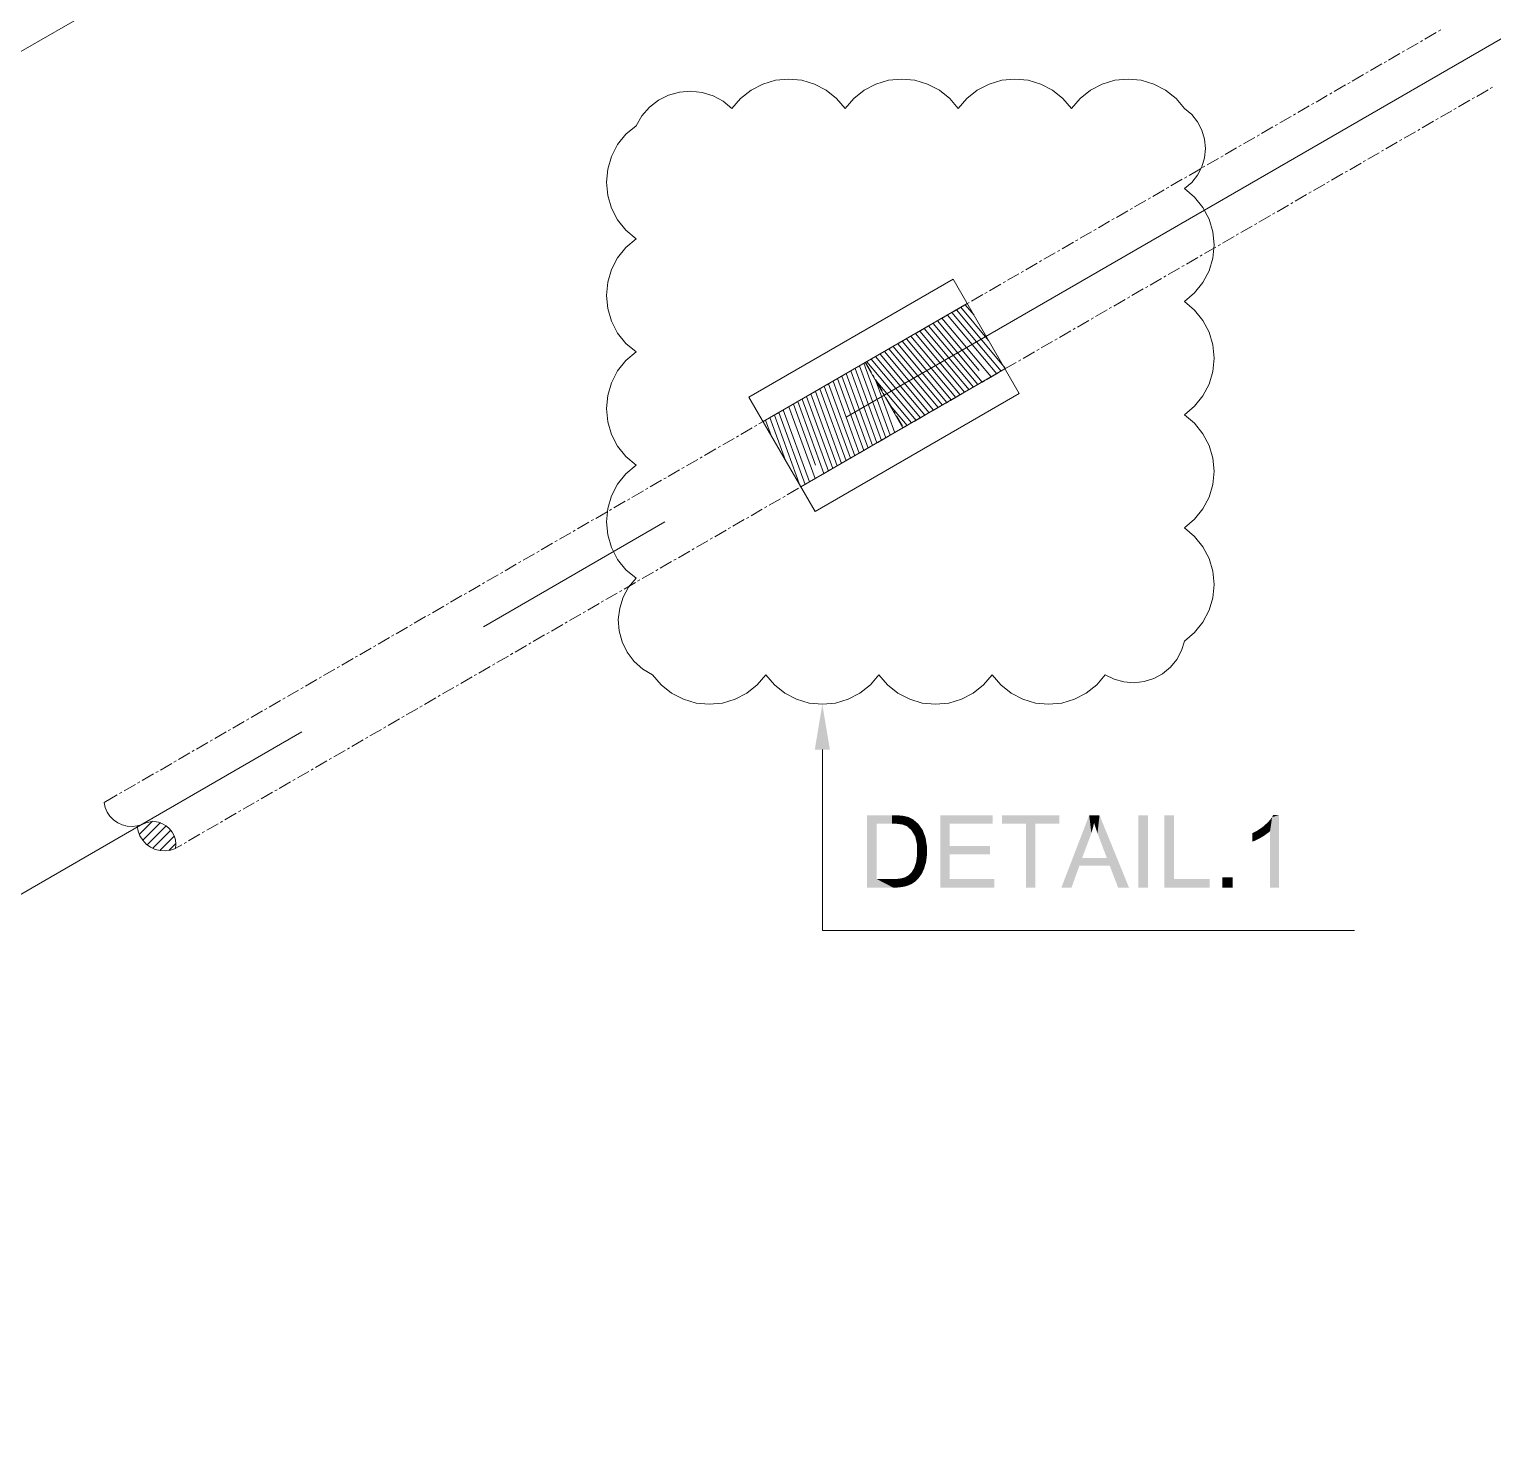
# Model space of a CAD drawing. Header units: millimetres. Extents: x 2 to 579, y 1 to 405.
# Drawn here: x 165.76 to 183.22, y 114.88 to 131.83 of the extents above; entities that cross this region are included whole.
import ezdxf

# ---------------------------------------------------------------- set-up
doc = ezdxf.new("R2010")
doc.units = ezdxf.units.MM
doc.linetypes.add('XKITLINE00', pattern=[0])
doc.layers.add('LinkedObject', color=7, linetype='Continuous', lineweight=0)

# ---------------------------------------------------------------- blocks, each defined once
blk = doc.blocks.new('*A4')
at = {"layer": 'LinkedObject'}
for color, points in [(6, [(175.308, 123.238), (175.128, 123.238), (175.218, 123.778)]), (7, [(175.752, 122.455), (175.867, 122.353), (175.752, 121.591)]), (7, [(176.048, 122.353), (175.752, 122.455), (176.05, 122.455)]), (7, [(175.867, 122.353), (175.752, 122.455), (176.048, 122.353)]), (7, [(176.05, 122.455), (176.099, 122.353), (176.048, 122.353)]), (7, [(176.1, 122.455), (176.099, 122.353), (176.05, 122.455)]), (7, [(176.1, 122.455), (176.173, 122.344), (176.099, 122.353)]), (7, [(176.177, 122.448), (176.173, 122.344), (176.1, 122.455)]), (7, [(176.204, 122.442), (176.173, 122.344), (176.177, 122.448)]), (7, [(176.204, 122.442), (176.196, 122.335), (176.173, 122.344)]), (7, [(176.196, 122.335), (176.204, 122.442), (176.228, 122.323)]), (7, [(176.304, 122.403), (176.204, 122.442), (176.241, 122.434)]), (7, [(176.33, 122.38), (176.204, 122.442), (176.304, 122.403)]), (7, [(176.282, 122.274), (176.204, 122.442), (176.33, 122.38)]), (7, [(176.228, 122.323), (176.204, 122.442), (176.282, 122.274)]), (7, [(176.739, 122.088), (176.625, 121.591), (176.625, 122.455)]), (7, [(176.739, 122.088), (176.625, 122.455), (176.739, 122.353)]), (7, [(177.25, 122.353), (176.625, 122.455), (177.25, 122.455)]), (7, [(176.739, 122.353), (176.625, 122.455), (177.25, 122.353)]), (7, [(177.363, 122.455), (177.647, 122.353), (177.363, 122.353)]), (7, [(177.761, 122.353), (177.647, 122.353), (177.363, 122.455)]), (7, [(177.761, 122.353), (177.363, 122.455), (178.047, 122.455)]), (7, [(177.761, 122.353), (178.047, 122.455), (178.047, 122.353)]), (7, [(178.402, 122.455), (178.413, 122.199), (178.07, 121.591)]), (7, [(178.413, 122.199), (178.402, 122.455), (178.428, 122.24)]), (7, [(178.428, 122.24), (178.402, 122.455), (178.451, 122.322)]), (7, [(178.451, 122.322), (178.402, 122.455), (178.46, 122.364)]), (7, [(178.525, 122.455), (178.46, 122.364), (178.402, 122.455)]), (7, [(178.46, 122.364), (178.525, 122.455), (178.47, 122.329)]), (7, [(178.47, 122.329), (178.525, 122.455), (178.501, 122.239)]), (7, [(178.501, 122.239), (178.525, 122.455), (178.521, 122.184)]), (7, [(178.521, 122.184), (178.525, 122.455), (178.612, 121.946)]), (7, [(178.612, 121.946), (178.525, 122.455), (178.647, 121.852)]), (7, [(178.647, 121.852), (178.525, 122.455), (178.877, 121.591)]), (7, [(179.102, 122.455), (178.988, 121.591), (178.988, 122.455)]), (7, [(179.102, 121.591), (178.988, 121.591), (179.102, 122.455)]), (7, [(179.413, 122.455), (179.299, 121.591), (179.299, 122.455)]), (7, [(179.413, 121.693), (179.299, 121.591), (179.413, 122.455)]), (7, [(180.584, 122.43), (180.56, 122.267), (180.537, 122.372)]), (7, [(180.56, 121.591), (180.584, 122.43), (180.666, 121.591)]), (7, [(180.56, 122.267), (180.584, 122.43), (180.56, 121.591)]), (7, [(180.666, 122.458), (180.584, 122.43), (180.598, 122.458)]), (7, [(180.666, 121.591), (180.584, 122.43), (180.666, 122.458)]), (7, [(175.752, 121.591), (175.867, 122.353), (175.867, 121.693)]), (7, [(176.33, 122.38), (176.304, 122.237), (176.282, 122.274)]), (7, [(176.364, 122.351), (176.304, 122.237), (176.33, 122.38)]), (7, [(176.415, 122.278), (176.304, 122.237), (176.364, 122.351)]), (7, [(176.304, 122.237), (176.415, 122.278), (176.326, 122.201)]), (7, [(176.326, 122.201), (176.415, 122.278), (176.432, 122.233)]), (7, [(176.432, 122.233), (176.349, 122.097), (176.326, 122.201)]), (7, [(176.449, 122.188), (176.349, 122.097), (176.432, 122.233)]), (7, [(177.647, 121.591), (177.761, 122.353), (177.761, 121.591)]), (7, [(177.647, 122.353), (177.761, 122.353), (177.647, 121.591)]), (7, [(180.393, 122.262), (180.429, 122.175), (180.348, 122.241)]), (7, [(180.348, 122.241), (180.429, 122.175), (180.348, 122.139)]), (7, [(180.491, 122.212), (180.393, 122.262), (180.47, 122.313)]), (7, [(180.429, 122.175), (180.393, 122.262), (180.46, 122.193)]), (7, [(180.46, 122.193), (180.393, 122.262), (180.491, 122.212)]), (7, [(180.503, 122.343), (180.56, 122.267), (180.47, 122.313)]), (7, [(180.47, 122.313), (180.56, 122.267), (180.491, 122.212)]), (7, [(180.491, 122.212), (180.56, 122.267), (180.541, 122.248)]), (7, [(180.56, 122.267), (180.503, 122.343), (180.537, 122.372)]), (7, [(176.466, 122.085), (176.349, 122.097), (176.449, 122.188)]), (7, [(176.466, 122.027), (176.349, 122.097), (176.466, 122.085)]), (7, [(176.349, 122.097), (176.466, 122.027), (176.349, 122.029)]), (7, [(176.739, 121.986), (176.625, 121.591), (176.739, 122.088)]), (7, [(177.218, 121.986), (176.739, 122.088), (177.218, 122.088)]), (7, [(176.739, 121.986), (176.739, 122.088), (177.218, 121.986)]), (7, [(178.07, 121.591), (178.413, 122.199), (178.318, 121.946)]), (7, [(180.348, 122.139), (180.429, 122.175), (180.373, 122.148)]), (7, [(176.443, 121.853), (176.326, 121.863), (176.337, 121.897)]), (7, [(176.349, 121.98), (176.466, 121.978), (176.337, 121.897)]), (7, [(176.337, 121.897), (176.466, 121.978), (176.443, 121.853)]), (7, [(176.466, 122.027), (176.349, 121.98), (176.349, 122.029)]), (7, [(176.466, 121.978), (176.349, 121.98), (176.466, 122.027)]), (7, [(176.443, 121.853), (176.466, 121.978), (176.455, 121.891)]), (7, [(176.739, 121.693), (176.625, 121.591), (176.739, 121.986)]), (7, [(178.285, 121.852), (178.07, 121.591), (178.318, 121.946)]), (7, [(178.318, 121.946), (178.647, 121.852), (178.285, 121.852)]), (7, [(178.612, 121.946), (178.647, 121.852), (178.318, 121.946)]), (7, [(176.203, 121.605), (176.094, 121.693), (176.161, 121.701)]), (7, [(176.185, 121.708), (176.203, 121.605), (176.161, 121.701)]), (7, [(176.209, 121.716), (176.203, 121.605), (176.185, 121.708)]), (7, [(176.203, 121.605), (176.209, 121.716), (176.233, 121.613)]), (7, [(176.306, 121.649), (176.209, 121.716), (176.248, 121.739)]), (7, [(176.284, 121.634), (176.209, 121.716), (176.306, 121.649)]), (7, [(176.233, 121.613), (176.209, 121.716), (176.284, 121.634)]), (7, [(176.263, 121.753), (176.327, 121.663), (176.248, 121.739)]), (7, [(176.248, 121.739), (176.327, 121.663), (176.306, 121.649)]), (7, [(176.384, 121.727), (176.263, 121.753), (176.283, 121.774)]), (7, [(176.366, 121.702), (176.263, 121.753), (176.384, 121.727)]), (7, [(176.327, 121.663), (176.263, 121.753), (176.366, 121.702)]), (7, [(176.283, 121.774), (176.443, 121.853), (176.384, 121.727)]), (7, [(176.315, 121.828), (176.443, 121.853), (176.283, 121.774)]), (7, [(176.326, 121.863), (176.443, 121.853), (176.315, 121.828)]), (7, [(176.384, 121.727), (176.443, 121.853), (176.402, 121.752)]), (7, [(176.402, 121.752), (176.443, 121.853), (176.432, 121.815)]), (7, [(178.07, 121.591), (178.285, 121.852), (178.191, 121.591)]), (7, [(178.647, 121.852), (178.877, 121.591), (178.747, 121.591)]), (7, [(180.112, 121.712), (179.991, 121.591), (179.991, 121.712)]), (7, [(180.112, 121.591), (179.991, 121.591), (180.112, 121.712)]), (7, [(175.867, 121.693), (176.064, 121.591), (175.752, 121.591)]), (7, [(176.051, 121.693), (176.064, 121.591), (175.867, 121.693)]), (7, [(176.051, 121.693), (176.103, 121.591), (176.064, 121.591)]), (7, [(176.094, 121.693), (176.103, 121.591), (176.051, 121.693)]), (7, [(176.172, 121.598), (176.094, 121.693), (176.203, 121.605)]), (7, [(176.103, 121.591), (176.094, 121.693), (176.172, 121.598)]), (7, [(176.625, 121.591), (176.739, 121.693), (177.27, 121.591)]), (7, [(177.27, 121.591), (176.739, 121.693), (177.27, 121.693)]), (7, [(179.299, 121.591), (179.413, 121.693), (179.838, 121.591)]), (7, [(179.838, 121.591), (179.413, 121.693), (179.838, 121.693)])]:
    blk.add_hatch(color=color, dxfattribs=at).paths.add_polyline_path(points, flags=17)
at = {"layer": 'LinkedObject', "color": 6, "linetype": 'XKITLINE00', "lineweight": 0}
for p, q in [((144.685, 119.448), (186.079, 143.371)), ((175.503, 127.204), (190.324, 135.77)), ((171.174, 124.702), (173.338, 125.953)), ((154.188, 114.885), (169.009, 123.451)), ((175.218, 123.238), (175.218, 121.081)), ((175.218, 121.081), (181.566, 121.081))]:
    blk.add_line(p, q, dxfattribs=at)
at = {"layer": 'LinkedObject', "color": 9, "linetype": 'XKITLINE00', "lineweight": 0}
for p, q in [((182.19, 131.589), (182.326, 131.667)), ((182.353, 131.683), (182.38, 131.698)), ((182.407, 131.714), (182.542, 131.792)), ((182.569, 131.808), (182.596, 131.823)), ((181.974, 131.464), (182.109, 131.542)), ((182.136, 131.558), (182.163, 131.573)), ((181.703, 131.307), (181.73, 131.323)), ((181.758, 131.339), (181.893, 131.417)), ((181.92, 131.432), (181.947, 131.448)), ((181.325, 131.088), (181.46, 131.167)), ((181.487, 131.182), (181.514, 131.198)), ((181.541, 131.214), (181.676, 131.292)), ((183.187, 131.125), (183.214, 131.141)), ((181.108, 130.963), (181.243, 131.041)), ((181.271, 131.057), (181.298, 131.073)), ((182.808, 130.906), (182.944, 130.985)), ((182.971, 131), (182.998, 131.016)), ((183.025, 131.031), (183.16, 131.11)), ((180.675, 130.713), (180.811, 130.791)), ((180.838, 130.807), (180.865, 130.823)), ((180.892, 130.838), (181.027, 130.916)), ((181.054, 130.932), (181.081, 130.948)), ((182.592, 130.781), (182.727, 130.859)), ((182.754, 130.875), (182.781, 130.891)), ((180.459, 130.588), (180.594, 130.666)), ((180.621, 130.682), (180.648, 130.697)), ((182.159, 130.531), (182.294, 130.609)), ((182.321, 130.625), (182.348, 130.641)), ((182.375, 130.656), (182.511, 130.734)), ((182.538, 130.75), (182.565, 130.766)), ((180.188, 130.432), (180.215, 130.447)), ((180.242, 130.463), (180.378, 130.541)), ((180.405, 130.557), (180.432, 130.572)), ((181.942, 130.406), (182.078, 130.484)), ((182.105, 130.5), (182.132, 130.515)), ((179.81, 130.213), (179.945, 130.291)), ((179.972, 130.307), (179.999, 130.322)), ((180.026, 130.338), (180.161, 130.416)), ((181.672, 130.25), (181.699, 130.265)), ((181.726, 130.281), (181.861, 130.359)), ((181.888, 130.375), (181.915, 130.39)), ((179.593, 130.088), (179.728, 130.166)), ((179.755, 130.181), (179.782, 130.197)), ((181.293, 130.031), (181.428, 130.109)), ((181.455, 130.125), (181.483, 130.14)), ((181.51, 130.156), (181.645, 130.234)), ((179.16, 129.837), (179.295, 129.916)), ((179.322, 129.931), (179.35, 129.947)), ((179.377, 129.963), (179.512, 130.041)), ((179.539, 130.056), (179.566, 130.072)), ((181.077, 129.906), (181.212, 129.984)), ((181.239, 129.999), (181.266, 130.015)), ((178.944, 129.712), (179.079, 129.79)), ((179.106, 129.806), (179.133, 129.822)), ((180.644, 129.655), (180.779, 129.734)), ((180.806, 129.749), (180.833, 129.765)), ((180.86, 129.78), (180.996, 129.859)), ((181.023, 129.874), (181.05, 129.89)), ((178.673, 129.556), (178.7, 129.572)), ((178.727, 129.587), (178.863, 129.665)), ((178.89, 129.681), (178.917, 129.697)), ((180.427, 129.53), (180.563, 129.608)), ((180.59, 129.624), (180.617, 129.64)), ((178.294, 129.337), (178.43, 129.415)), ((178.457, 129.431), (178.484, 129.446)), ((178.511, 129.462), (178.646, 129.54)), ((180.157, 129.374), (180.184, 129.39)), ((180.211, 129.405), (180.346, 129.483)), ((180.373, 129.499), (180.4, 129.515)), ((178.078, 129.212), (178.213, 129.29)), ((178.24, 129.306), (178.267, 129.321)), ((179.778, 129.155), (179.913, 129.233)), ((179.94, 129.249), (179.967, 129.264)), ((179.994, 129.28), (180.13, 129.358)), ((177.645, 128.962), (177.78, 129.04)), ((177.807, 129.056), (177.834, 129.071)), ((177.861, 129.087), (177.997, 129.165)), ((178.024, 129.181), (178.051, 129.196)), ((179.562, 129.03), (179.697, 129.108)), ((179.724, 129.124), (179.751, 129.139)), ((177.429, 128.837), (177.564, 128.915)), ((177.591, 128.93), (177.618, 128.946)), ((179.129, 128.78), (179.264, 128.858)), ((179.291, 128.874), (179.318, 128.889)), ((179.345, 128.905), (179.48, 128.983)), ((179.507, 128.999), (179.535, 129.014)), ((177.158, 128.68), (177.185, 128.696)), ((177.212, 128.712), (177.347, 128.79)), ((177.374, 128.805), (177.402, 128.821)), ((178.912, 128.655), (179.047, 128.733)), ((179.075, 128.748), (179.102, 128.764)), ((176.779, 128.461), (176.914, 128.54)), ((176.942, 128.555), (176.969, 128.571)), ((176.996, 128.586), (177.131, 128.665)), ((178.642, 128.498), (178.669, 128.514)), ((178.696, 128.529), (178.831, 128.608)), ((178.858, 128.623), (178.885, 128.639)), ((176.563, 128.336), (176.698, 128.414)), ((176.725, 128.43), (176.752, 128.446)), ((178.263, 128.279), (178.398, 128.357)), ((178.425, 128.373), (178.452, 128.389)), ((178.479, 128.404), (178.615, 128.483)), ((176.13, 128.086), (176.265, 128.164)), ((176.292, 128.18), (176.319, 128.195)), ((176.346, 128.211), (176.482, 128.289)), ((176.509, 128.305), (176.536, 128.321)), ((178.046, 128.154), (178.182, 128.232)), ((178.209, 128.248), (178.236, 128.264)), ((175.973, 127.995), (176.049, 128.039)), ((176.076, 128.055), (176.103, 128.07)), ((177.776, 127.998), (177.803, 128.013)), ((177.83, 128.029), (177.965, 128.107)), ((177.992, 128.123), (178.019, 128.139)), ((175.805, 127.734), (175.734, 127.857)), ((177.397, 127.779), (177.532, 127.857)), ((177.559, 127.873), (177.586, 127.888)), ((177.614, 127.904), (177.749, 127.982)), ((175.328, 127.623), (175.486, 127.714)), ((175.836, 127.68), (175.821, 127.707)), ((175.93, 127.518), (175.852, 127.653)), ((177.127, 127.623), (177.154, 127.638)), ((177.181, 127.654), (177.316, 127.732)), ((177.343, 127.748), (177.37, 127.763)), ((175.058, 127.466), (175.085, 127.482)), ((175.112, 127.498), (175.247, 127.576)), ((175.274, 127.591), (175.301, 127.607)), ((175.961, 127.463), (175.946, 127.491)), ((176.748, 127.404), (176.883, 127.482)), ((176.91, 127.497), (176.937, 127.513)), ((176.964, 127.529), (177.099, 127.607)), ((174.679, 127.247), (174.814, 127.326)), ((174.841, 127.341), (174.868, 127.357)), ((174.895, 127.373), (175.031, 127.451)), ((176.055, 127.301), (175.977, 127.436)), ((176.531, 127.279), (176.667, 127.357)), ((176.694, 127.372), (176.721, 127.388)), ((174.462, 127.122), (174.598, 127.2)), ((174.625, 127.216), (174.652, 127.232)), ((176.086, 127.247), (176.071, 127.274)), ((176.173, 127.097), (176.102, 127.22)), ((176.261, 127.122), (176.288, 127.138)), ((176.315, 127.153), (176.45, 127.232)), ((176.477, 127.247), (176.504, 127.263)), ((174.03, 126.872), (174.165, 126.95)), ((174.192, 126.966), (174.219, 126.982)), ((174.246, 126.997), (174.381, 127.075)), ((174.408, 127.091), (174.435, 127.107)), ((175.882, 126.903), (176.017, 126.981)), ((176.044, 126.997), (176.071, 127.013)), ((176.098, 127.028), (176.234, 127.106)), ((173.813, 126.747), (173.948, 126.825)), ((173.975, 126.841), (174.002, 126.856)), ((175.611, 126.747), (175.638, 126.762)), ((175.665, 126.778), (175.801, 126.856)), ((175.828, 126.872), (175.855, 126.888)), ((173.543, 126.591), (173.57, 126.606)), ((173.597, 126.622), (173.732, 126.7)), ((173.759, 126.716), (173.786, 126.731)), ((175.233, 126.528), (175.368, 126.606)), ((175.395, 126.622), (175.422, 126.637)), ((175.449, 126.653), (175.584, 126.731)), ((173.164, 126.372), (173.299, 126.45)), ((173.326, 126.466), (173.353, 126.481)), ((173.38, 126.497), (173.515, 126.575)), ((175.016, 126.403), (175.151, 126.481)), ((175.178, 126.497), (175.206, 126.512)), ((172.947, 126.247), (173.083, 126.325)), ((173.11, 126.34), (173.137, 126.356)), ((174.746, 126.246), (174.773, 126.262)), ((174.8, 126.278), (174.935, 126.356)), ((174.962, 126.372), (174.989, 126.387)), ((172.514, 125.996), (172.65, 126.075)), ((172.677, 126.09), (172.704, 126.106)), ((172.731, 126.122), (172.866, 126.2)), ((172.893, 126.215), (172.92, 126.231)), ((174.367, 126.028), (174.502, 126.106)), ((174.529, 126.121), (174.556, 126.137)), ((174.583, 126.153), (174.719, 126.231)), ((172.298, 125.871), (172.433, 125.949)), ((172.46, 125.965), (172.487, 125.981)), ((174.15, 125.902), (174.286, 125.981)), ((174.313, 125.996), (174.34, 126.012)), ((172.027, 125.715), (172.054, 125.731)), ((172.082, 125.746), (172.217, 125.824)), ((172.244, 125.84), (172.271, 125.856)), ((173.717, 125.652), (173.853, 125.73)), ((173.88, 125.746), (173.907, 125.762)), ((173.934, 125.777), (174.069, 125.855)), ((174.096, 125.871), (174.123, 125.887)), ((171.649, 125.496), (171.784, 125.574)), ((171.811, 125.59), (171.838, 125.605)), ((171.865, 125.621), (172, 125.699)), ((173.501, 125.527), (173.636, 125.605)), ((173.663, 125.621), (173.69, 125.637)), ((171.432, 125.371), (171.567, 125.449)), ((171.594, 125.465), (171.622, 125.48)), ((173.23, 125.371), (173.257, 125.386)), ((173.285, 125.402), (173.42, 125.48)), ((173.447, 125.496), (173.474, 125.511)), ((170.999, 125.121), (171.135, 125.199)), ((171.162, 125.215), (171.189, 125.23)), ((171.216, 125.246), (171.351, 125.324)), ((171.378, 125.34), (171.405, 125.355)), ((172.852, 125.152), (172.987, 125.23)), ((173.014, 125.246), (173.041, 125.261)), ((173.068, 125.277), (173.203, 125.355)), ((170.783, 124.996), (170.918, 125.074)), ((170.945, 125.089), (170.972, 125.105)), ((172.635, 125.027), (172.77, 125.105)), ((172.798, 125.121), (172.825, 125.136)), ((170.512, 124.839), (170.539, 124.855)), ((170.566, 124.871), (170.702, 124.949)), ((170.729, 124.964), (170.756, 124.98)), ((172.202, 124.777), (172.338, 124.855)), ((172.365, 124.87), (172.392, 124.886)), ((172.419, 124.902), (172.554, 124.98)), ((172.581, 124.995), (172.608, 125.011)), ((170.133, 124.62), (170.269, 124.699)), ((170.296, 124.714), (170.323, 124.73)), ((170.35, 124.745), (170.485, 124.824)), ((171.986, 124.651), (172.121, 124.73)), ((172.148, 124.745), (172.175, 124.761)), ((169.917, 124.495), (170.052, 124.573)), ((170.079, 124.589), (170.106, 124.605)), ((171.715, 124.495), (171.742, 124.511)), ((171.769, 124.526), (171.905, 124.605)), ((171.932, 124.62), (171.959, 124.636)), ((169.484, 124.245), (169.619, 124.323)), ((169.646, 124.339), (169.674, 124.354)), ((169.701, 124.37), (169.836, 124.448)), ((169.863, 124.464), (169.89, 124.48)), ((171.336, 124.276), (171.472, 124.354)), ((171.499, 124.37), (171.526, 124.386)), ((171.553, 124.401), (171.688, 124.479)), ((169.268, 124.12), (169.403, 124.198)), ((169.43, 124.214), (169.457, 124.229)), ((171.12, 124.151), (171.255, 124.229)), ((171.282, 124.245), (171.309, 124.26)), ((168.997, 123.964), (169.024, 123.979)), ((169.051, 123.995), (169.187, 124.073)), ((169.214, 124.089), (169.241, 124.104)), ((170.687, 123.901), (170.822, 123.979)), ((170.849, 123.995), (170.877, 124.01)), ((170.904, 124.026), (171.039, 124.104)), ((171.066, 124.12), (171.093, 124.135)), ((168.618, 123.745), (168.754, 123.823)), ((168.781, 123.838), (168.808, 123.854)), ((168.835, 123.87), (168.97, 123.948)), ((170.471, 123.776), (170.606, 123.854)), ((170.633, 123.87), (170.66, 123.885)), ((168.402, 123.62), (168.537, 123.698)), ((168.564, 123.713), (168.591, 123.729)), ((170.2, 123.619), (170.227, 123.635)), ((170.254, 123.651), (170.39, 123.729)), ((170.417, 123.744), (170.444, 123.76)), ((167.969, 123.369), (168.104, 123.448)), ((168.131, 123.463), (168.158, 123.479)), ((168.185, 123.494), (168.321, 123.573)), ((168.348, 123.588), (168.375, 123.604)), ((169.821, 123.4), (169.957, 123.479)), ((169.984, 123.494), (170.011, 123.51)), ((170.038, 123.526), (170.173, 123.604)), ((167.753, 123.244), (167.888, 123.322)), ((167.915, 123.338), (167.942, 123.354)), ((169.605, 123.275), (169.74, 123.354)), ((169.767, 123.369), (169.794, 123.385)), ((167.482, 123.088), (167.509, 123.103)), ((167.536, 123.119), (167.671, 123.197)), ((167.698, 123.213), (167.725, 123.229)), ((169.172, 123.025), (169.307, 123.103)), ((169.334, 123.119), (169.361, 123.135)), ((169.388, 123.15), (169.524, 123.228)), ((169.551, 123.244), (169.578, 123.26)), ((167.103, 122.869), (167.238, 122.947)), ((167.266, 122.963), (167.293, 122.978)), ((167.32, 122.994), (167.455, 123.072)), ((168.956, 122.9), (169.091, 122.978)), ((169.118, 122.994), (169.145, 123.009)), ((166.887, 122.744), (167.022, 122.822)), ((167.049, 122.838), (167.076, 122.853)), ((168.685, 122.744), (168.712, 122.759)), ((168.739, 122.775), (168.874, 122.853)), ((168.901, 122.869), (168.929, 122.884)), ((166.648, 122.606), (166.806, 122.697)), ((166.833, 122.713), (166.86, 122.728)), ((168.306, 122.525), (168.441, 122.603)), ((168.469, 122.619), (168.496, 122.634)), ((168.523, 122.65), (168.658, 122.728)), ((168.09, 122.4), (168.225, 122.478)), ((168.252, 122.493), (168.279, 122.509)), ((167.657, 122.149), (167.792, 122.228)), ((167.819, 122.243), (167.846, 122.259)), ((167.873, 122.275), (168.009, 122.353)), ((168.036, 122.368), (168.063, 122.384)), ((167.497, 122.057), (167.576, 122.103)), ((167.603, 122.118), (167.63, 122.134))]:
    blk.add_line(p, q, dxfattribs=at)
at = {"layer": 'LinkedObject', "color": 2, "linetype": 'XKITLINE00', "lineweight": 0}
for p, q in [((174.507, 131.177), (174.367, 131.104)), ((174.658, 131.222), (174.507, 131.177)), ((174.815, 131.237), (174.658, 131.222)), ((174.973, 131.222), (174.815, 131.237)), ((175.124, 131.177), (174.973, 131.222)), ((175.264, 131.104), (175.124, 131.177)), ((175.857, 131.177), (175.717, 131.104)), ((176.008, 131.222), (175.857, 131.177)), ((176.165, 131.237), (176.008, 131.222)), ((176.323, 131.222), (176.165, 131.237)), ((176.474, 131.177), (176.323, 131.222)), ((176.614, 131.104), (176.474, 131.177)), ((177.207, 131.177), (177.067, 131.104)), ((177.358, 131.222), (177.207, 131.177)), ((177.515, 131.237), (177.358, 131.222)), ((177.673, 131.222), (177.515, 131.237)), ((177.824, 131.177), (177.673, 131.222)), ((177.964, 131.104), (177.824, 131.177)), ((178.557, 131.177), (178.417, 131.104)), ((178.708, 131.222), (178.557, 131.177)), ((178.865, 131.237), (178.708, 131.222)), ((179.023, 131.222), (178.865, 131.237)), ((179.174, 131.177), (179.023, 131.222)), ((179.314, 131.104), (179.174, 131.177)), ((173.262, 130.984), (173.154, 130.9)), ((173.383, 131.045), (173.262, 130.984)), ((173.514, 131.081), (173.383, 131.045)), ((173.65, 131.092), (173.514, 131.081)), ((173.785, 131.077), (173.65, 131.092)), ((173.915, 131.036), (173.785, 131.077)), ((174.035, 130.972), (173.915, 131.036)), ((174.14, 130.885), (174.035, 130.972)), ((174.243, 131.005), (174.14, 130.885)), ((174.367, 131.104), (174.243, 131.005)), ((175.388, 131.005), (175.264, 131.104)), ((175.49, 130.885), (175.388, 131.005)), ((175.593, 131.005), (175.49, 130.885)), ((175.717, 131.104), (175.593, 131.005)), ((176.738, 131.005), (176.614, 131.104)), ((176.84, 130.885), (176.738, 131.005)), ((176.943, 131.005), (176.84, 130.885)), ((177.067, 131.104), (176.943, 131.005)), ((178.088, 131.005), (177.964, 131.104)), ((178.19, 130.885), (178.088, 131.005)), ((178.293, 131.005), (178.19, 130.885)), ((178.417, 131.104), (178.293, 131.005)), ((179.438, 131.005), (179.314, 131.104)), ((179.54, 130.885), (179.438, 131.005)), ((173.064, 130.798), (172.995, 130.681)), ((173.154, 130.9), (173.064, 130.798)), ((174.14, 130.885), (174.14, 130.885)), ((175.49, 130.885), (175.49, 130.885)), ((176.84, 130.885), (176.84, 130.885)), ((178.19, 130.885), (178.19, 130.885)), ((179.625, 130.813), (179.54, 130.885)), ((179.694, 130.726), (179.625, 130.813)), ((172.995, 130.681), (172.875, 130.578)), ((172.995, 130.681), (172.995, 130.681)), ((179.746, 130.627), (179.694, 130.726)), ((179.778, 130.52), (179.746, 130.627)), ((172.776, 130.455), (172.703, 130.315)), ((172.875, 130.578), (172.776, 130.455)), ((179.788, 130.409), (179.778, 130.52)), ((172.703, 130.315), (172.659, 130.163)), ((179.746, 130.191), (179.778, 130.298)), ((179.778, 130.298), (179.788, 130.409)), ((172.659, 130.163), (172.643, 130.006)), ((179.625, 130.005), (179.694, 130.092)), ((179.694, 130.092), (179.746, 130.191)), ((172.643, 130.006), (172.659, 129.849)), ((179.54, 129.933), (179.625, 130.005)), ((179.66, 129.83), (179.54, 129.933)), ((179.54, 129.933), (179.54, 129.933)), ((172.659, 129.849), (172.703, 129.697)), ((179.759, 129.706), (179.66, 129.83)), ((172.703, 129.697), (172.776, 129.557)), ((172.776, 129.557), (172.875, 129.433)), ((179.832, 129.566), (179.759, 129.706)), ((179.877, 129.415), (179.832, 129.566)), ((172.875, 129.433), (172.995, 129.331)), ((179.892, 129.258), (179.877, 129.415)), ((172.875, 129.228), (172.776, 129.105)), ((172.995, 129.331), (172.875, 129.228)), ((172.995, 129.331), (172.995, 129.331)), ((179.877, 129.1), (179.892, 129.258)), ((172.776, 129.105), (172.703, 128.965)), ((179.832, 128.949), (179.877, 129.1)), ((172.703, 128.965), (172.659, 128.813)), ((179.759, 128.809), (179.832, 128.949)), ((172.659, 128.813), (172.643, 128.656)), ((179.54, 128.583), (179.66, 128.685)), ((179.66, 128.685), (179.759, 128.809)), ((172.643, 128.656), (172.659, 128.499)), ((179.66, 128.48), (179.54, 128.583)), ((179.54, 128.583), (179.54, 128.583)), ((172.659, 128.499), (172.703, 128.347)), ((172.703, 128.347), (172.776, 128.207)), ((179.759, 128.356), (179.66, 128.48)), ((179.832, 128.216), (179.759, 128.356)), ((172.776, 128.207), (172.875, 128.083)), ((179.877, 128.065), (179.832, 128.216)), ((172.875, 128.083), (172.995, 127.981)), ((179.892, 127.908), (179.877, 128.065)), ((172.875, 127.878), (172.776, 127.755)), ((172.995, 127.981), (172.875, 127.878)), ((172.995, 127.981), (172.995, 127.981)), ((179.877, 127.75), (179.892, 127.908)), ((172.776, 127.755), (172.703, 127.615)), ((179.832, 127.599), (179.877, 127.75)), ((172.659, 127.463), (172.643, 127.306)), ((172.703, 127.615), (172.659, 127.463)), ((179.759, 127.459), (179.832, 127.599)), ((172.643, 127.306), (172.659, 127.149)), ((179.54, 127.233), (179.66, 127.335)), ((179.66, 127.335), (179.759, 127.459)), ((172.659, 127.149), (172.703, 126.997)), ((179.66, 127.13), (179.54, 127.233)), ((179.54, 127.233), (179.54, 127.233)), ((179.759, 127.006), (179.66, 127.13)), ((172.703, 126.997), (172.776, 126.857)), ((179.832, 126.866), (179.759, 127.006)), ((172.776, 126.857), (172.875, 126.733)), ((179.877, 126.715), (179.832, 126.866)), ((172.875, 126.733), (172.995, 126.631)), ((172.995, 126.631), (172.875, 126.528)), ((172.995, 126.631), (172.995, 126.631)), ((179.892, 126.558), (179.877, 126.715)), ((172.875, 126.528), (172.776, 126.405)), ((179.877, 126.4), (179.892, 126.558)), ((172.703, 126.265), (172.659, 126.113)), ((172.776, 126.405), (172.703, 126.265)), ((179.759, 126.109), (179.832, 126.249)), ((179.832, 126.249), (179.877, 126.4)), ((172.659, 126.113), (172.643, 125.956)), ((179.66, 125.985), (179.759, 126.109)), ((172.643, 125.956), (172.659, 125.799)), ((179.54, 125.883), (179.66, 125.985)), ((172.659, 125.799), (172.703, 125.647)), ((179.66, 125.78), (179.54, 125.883)), ((179.54, 125.883), (179.54, 125.883)), ((179.759, 125.656), (179.66, 125.78)), ((172.703, 125.647), (172.776, 125.507)), ((179.832, 125.516), (179.759, 125.656)), ((172.776, 125.507), (172.875, 125.383)), ((172.875, 125.383), (172.995, 125.281)), ((179.877, 125.365), (179.832, 125.516)), ((172.995, 125.281), (172.907, 125.176)), ((172.995, 125.281), (172.995, 125.281)), ((179.892, 125.208), (179.877, 125.365)), ((179.877, 125.05), (179.892, 125.208)), ((172.842, 125.056), (172.8, 124.926)), ((172.907, 125.176), (172.842, 125.056)), ((179.832, 124.899), (179.877, 125.05)), ((172.8, 124.926), (172.784, 124.79)), ((179.759, 124.759), (179.832, 124.899)), ((172.784, 124.79), (172.794, 124.653)), ((179.66, 124.635), (179.759, 124.759)), ((172.794, 124.653), (172.831, 124.522)), ((172.831, 124.522), (172.891, 124.399)), ((179.504, 124.418), (179.54, 124.533)), ((179.54, 124.533), (179.66, 124.635)), ((179.54, 124.533), (179.54, 124.533)), ((172.891, 124.399), (172.974, 124.29)), ((179.447, 124.312), (179.504, 124.418)), ((172.974, 124.29), (173.076, 124.199)), ((173.076, 124.199), (173.193, 124.129)), ((179.278, 124.142), (179.37, 124.219)), ((179.37, 124.219), (179.447, 124.312)), ((173.193, 124.129), (173.193, 124.129)), ((173.193, 124.129), (173.296, 124.009)), ((173.296, 124.009), (173.42, 123.911)), ((174.317, 123.911), (174.441, 124.009)), ((174.441, 124.009), (174.543, 124.129)), ((174.543, 124.129), (174.543, 124.129)), ((174.543, 124.129), (174.646, 124.009)), ((174.646, 124.009), (174.77, 123.911)), ((175.667, 123.911), (175.791, 124.009)), ((175.791, 124.009), (175.893, 124.129)), ((175.893, 124.129), (175.893, 124.129)), ((175.893, 124.129), (175.996, 124.009)), ((175.996, 124.009), (176.12, 123.911)), ((177.017, 123.911), (177.141, 124.009)), ((177.141, 124.009), (177.243, 124.129)), ((177.243, 124.129), (177.243, 124.129)), ((177.243, 124.129), (177.346, 124.009)), ((177.346, 124.009), (177.47, 123.911)), ((178.367, 123.911), (178.491, 124.009)), ((178.491, 124.009), (178.593, 124.129)), ((178.593, 124.129), (178.593, 124.129)), ((178.593, 124.129), (178.701, 124.076)), ((178.701, 124.076), (178.817, 124.044)), ((178.817, 124.044), (178.937, 124.035)), ((178.937, 124.035), (179.057, 124.048)), ((179.057, 124.048), (179.172, 124.085)), ((179.172, 124.085), (179.278, 124.142)), ((173.42, 123.911), (173.56, 123.838)), ((173.56, 123.838), (173.711, 123.793)), ((174.026, 123.793), (174.177, 123.838)), ((174.177, 123.838), (174.317, 123.911)), ((174.77, 123.911), (174.91, 123.838)), ((174.91, 123.838), (175.061, 123.793)), ((175.376, 123.793), (175.527, 123.838)), ((175.527, 123.838), (175.667, 123.911)), ((176.12, 123.911), (176.26, 123.838)), ((176.26, 123.838), (176.411, 123.793)), ((176.726, 123.793), (176.877, 123.838)), ((176.877, 123.838), (177.017, 123.911)), ((177.47, 123.911), (177.61, 123.838)), ((177.61, 123.838), (177.761, 123.793)), ((178.076, 123.793), (178.227, 123.838)), ((178.227, 123.838), (178.367, 123.911)), ((173.711, 123.793), (173.868, 123.778)), ((173.868, 123.778), (174.026, 123.793)), ((175.061, 123.793), (175.218, 123.778)), ((175.218, 123.778), (175.376, 123.793)), ((176.411, 123.793), (176.568, 123.778)), ((176.568, 123.778), (176.726, 123.793)), ((177.761, 123.793), (177.918, 123.778)), ((177.918, 123.778), (178.076, 123.793))]:
    blk.add_line(p, q, dxfattribs=at)
at = {"layer": 'LinkedObject', "color": 4, "linetype": 'XKITLINE00', "lineweight": 0}
for p, q in [((174.343, 127.443), (176.778, 128.85)), ((177.566, 127.487), (176.778, 128.85)), ((176.947, 128.558), (174.511, 127.151)), ((175.729, 127.854), (176.18, 127.075)), ((177.397, 127.779), (174.962, 126.371)), ((175.131, 126.079), (177.566, 127.487)), ((175.131, 126.079), (174.343, 127.443))]:
    blk.add_line(p, q, dxfattribs=at)
at = {"layer": 'LinkedObject', "color": 1, "linetype": 'XKITLINE00', "lineweight": 0}
for p, q in [((176.87, 128.514), (177.2, 128.12)), ((176.922, 128.544), (177.028, 128.419)), ((176.591, 128.353), (177.09, 127.759)), ((176.644, 128.383), (177.232, 127.683)), ((176.711, 128.422), (177.299, 127.722)), ((176.764, 128.453), (177.352, 127.753)), ((176.817, 128.483), (177.405, 127.783)), ((176.275, 128.17), (176.863, 127.47)), ((176.328, 128.2), (176.916, 127.501)), ((176.38, 128.231), (176.968, 127.531)), ((176.433, 128.261), (177.021, 127.562)), ((176.486, 128.292), (177.074, 127.592)), ((176.539, 128.322), (177.126, 127.622)), ((176.539, 128.322), (177.126, 127.622)), ((175.959, 127.987), (176.546, 127.287)), ((176.011, 128.018), (176.599, 127.318)), ((176.064, 128.048), (176.652, 127.348)), ((176.117, 128.079), (176.705, 127.379)), ((176.17, 128.109), (176.757, 127.409)), ((176.222, 128.139), (176.81, 127.44)), ((175.662, 127.816), (175.975, 126.957)), ((175.715, 127.846), (176.028, 126.988)), ((175.748, 127.865), (176.336, 127.165)), ((175.801, 127.896), (176.388, 127.196)), ((175.853, 127.926), (176.441, 127.226)), ((175.906, 127.957), (176.494, 127.257)), ((175.399, 127.663), (175.712, 126.805)), ((175.452, 127.694), (175.764, 126.835)), ((175.504, 127.724), (175.817, 126.866)), ((175.557, 127.755), (175.87, 126.896)), ((175.61, 127.785), (175.923, 126.927)), ((175.861, 127.638), (176.283, 127.135)), ((175.082, 127.481), (175.395, 126.622)), ((175.135, 127.511), (175.448, 126.652)), ((175.188, 127.542), (175.501, 126.683)), ((175.241, 127.572), (175.554, 126.713)), ((175.293, 127.603), (175.606, 126.744)), ((175.346, 127.633), (175.659, 126.774)), ((175.856, 127.635), (176.081, 127.018)), ((174.752, 127.289), (175.065, 126.431)), ((174.819, 127.328), (175.132, 126.47)), ((174.872, 127.359), (175.137, 126.63)), ((174.924, 127.389), (175.237, 126.531)), ((174.924, 127.389), (175.237, 126.531)), ((174.977, 127.42), (175.29, 126.561)), ((175.03, 127.45), (175.343, 126.592)), ((176.033, 127.339), (176.23, 127.104)), ((174.541, 127.168), (174.607, 126.985)), ((174.593, 127.198), (174.78, 126.686)), ((174.646, 127.228), (174.959, 126.37)), ((174.699, 127.259), (175.012, 126.4)), ((167.227, 122.383), (167.068, 122.223)), ((167.32, 122.367), (167.109, 122.156)), ((167.391, 122.329), (167.163, 122.101)), ((167.445, 122.275), (167.23, 122.06)), ((167.484, 122.205), (167.313, 122.034)), ((167.5, 122.114), (167.42, 122.033))]:
    blk.add_line(p, q, dxfattribs=at)
at = {"layer": 'LinkedObject', "color": 3, "linetype": 'XKITLINE00', "lineweight": 0}
for p, q in [((166.648, 122.606), (166.662, 122.547)), ((166.662, 122.547), (166.686, 122.492)), ((166.686, 122.492), (166.719, 122.442)), ((166.719, 122.442), (166.761, 122.399)), ((166.761, 122.399), (166.811, 122.364)), ((166.811, 122.364), (166.865, 122.339)), ((166.865, 122.339), (166.924, 122.324)), ((166.924, 122.324), (166.984, 122.32)), ((166.984, 122.32), (167.044, 122.327)), ((167.043, 122.327), (167.054, 122.265)), ((167.044, 122.327), (167.101, 122.344)), ((167.054, 122.265), (167.076, 122.208)), ((167.148, 122.365), (167.101, 122.344)), ((167.198, 122.376), (167.148, 122.365)), ((167.249, 122.378), (167.198, 122.376)), ((167.299, 122.37), (167.249, 122.378)), ((167.347, 122.353), (167.299, 122.37)), ((167.391, 122.328), (167.347, 122.353)), ((167.43, 122.294), (167.391, 122.328)), ((167.461, 122.254), (167.43, 122.294)), ((167.485, 122.209), (167.461, 122.254)), ((167.076, 122.208), (167.109, 122.155)), ((167.109, 122.155), (167.151, 122.11)), ((167.151, 122.11), (167.201, 122.073)), ((167.201, 122.073), (167.258, 122.047)), ((167.441, 122.038), (167.5, 122.059)), ((167.499, 122.16), (167.485, 122.209)), ((167.504, 122.109), (167.499, 122.16)), ((167.5, 122.059), (167.504, 122.109)), ((167.258, 122.047), (167.318, 122.032)), ((167.318, 122.032), (167.38, 122.029)), ((167.38, 122.029), (167.441, 122.038))]:
    blk.add_line(p, q, dxfattribs=at)

msp = doc.modelspace()

# ---------------------------------------------------------------- block references
at = {"lineweight": 0}
msp.add_blockref('*A4', (0, 0), dxfattribs=at)

doc.saveas('drawing.dxf')
